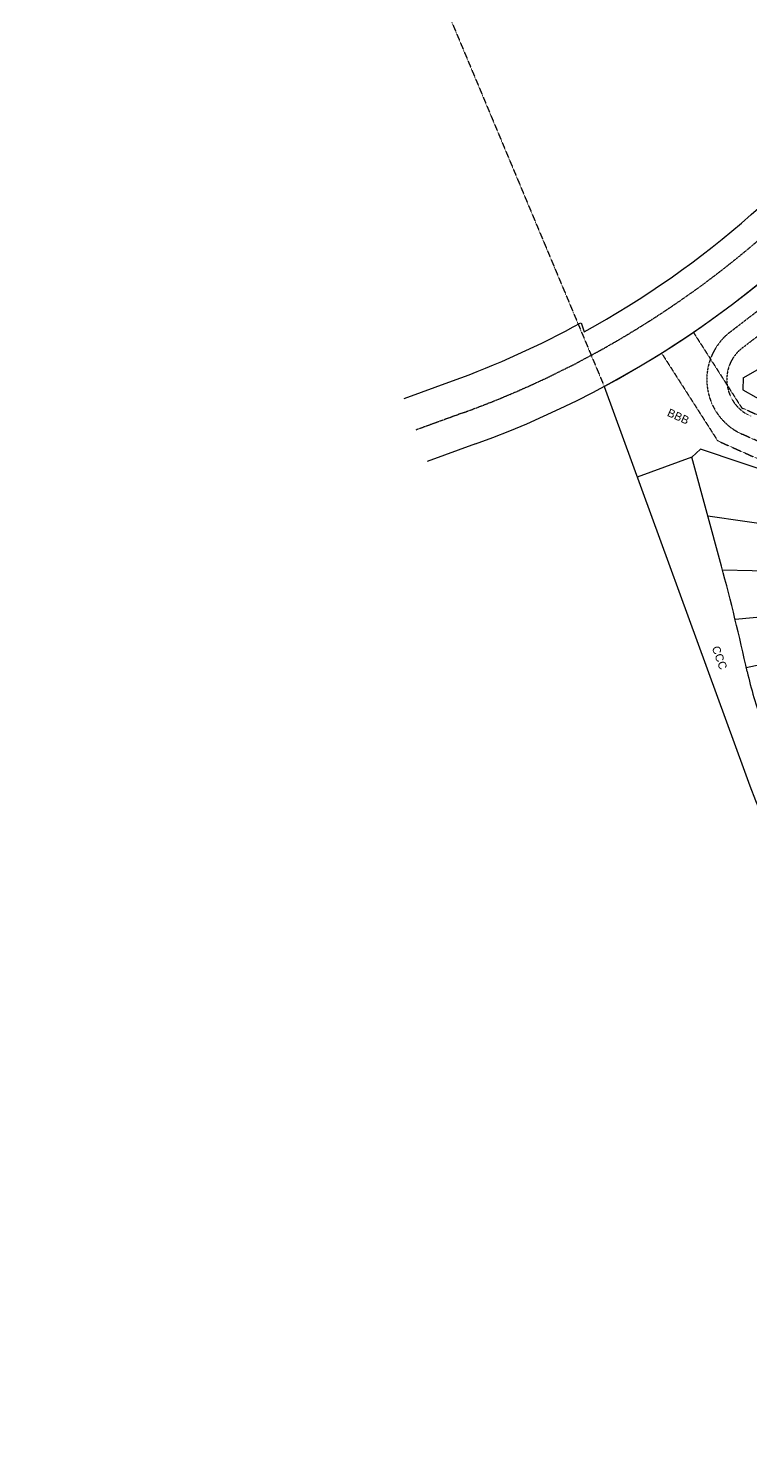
# Model space of a CAD drawing. Extents: x 6117139 to 6123208, y 2195262 to 2203370.
# Drawn here: x 6119389 to 6120111, y 2195795 to 2197216 of the extents above; entities that cross this region are included whole.
import ezdxf
from ezdxf.enums import TextEntityAlignment as Align

# ---------------------------------------------------------------- set-up
doc = ezdxf.new("R2010")
doc.units = 21
doc.header["$MEASUREMENT"] = 0
doc.linetypes.add('CENTER2', pattern=[1.125, 0.75, -0.125, 0.125, -0.125])
doc.linetypes.add('DASHED2', pattern=[0.375, 0.25, -0.125])
for name, color, linetype in [('V-ANNO', 7, 'Continuous'), ('V-LINE-CNTR', 1, 'CENTER2'), ('V-LINE-ESMT', 7, 'DASHED2'), ('V-LINE-LOTS', 3, 'Continuous'), ('V-LINE-PIQ', 2, 'Continuous'), ('V-LINE-RTWY', 1, 'Continuous'), ('V-LINE-TIE', 5, 'DASHED2')]:
    doc.layers.add(name, color=color, linetype=linetype)
doc.styles.add('LOTNUM', font='arial.ttf')

msp = doc.modelspace()

# ---------------------------------------------------------------- linework, layer by layer
at = {"layer": 'V-LINE-CNTR'}
msp.add_line((6119824.6, 2196832.5), (6119776.3, 2196814.9), dxfattribs=at)
msp.add_arc((6119499.6, 2197725.2), 950, 290, 324, dxfattribs=at)
at = {"layer": 'V-LINE-ESMT'}
for p, q in [((6120090.6, 2196913), (6120137, 2196948.7)), ((6120102.8, 2196897.1), (6120149.2, 2196932.8)), ((6120053.7, 2196912.6), (6120101.9, 2196837.2)), ((6120021.9, 2196891.8), (6120078, 2196804.1)), ((6120101.9, 2196837.2), (6120209.5, 2196789.2)), ((6120078, 2196804.1), (6120197.7, 2196750.7)), ((6120204, 2196765.4), (6120102.7, 2196810.6))]:
    msp.add_line(p, q, dxfattribs=at)
for radius in [60, 40]:
    msp.add_arc((6120127.1, 2196865.4), radius, 127.5297, 245.9545, dxfattribs=at)
at = {"layer": 'V-LINE-LOTS'}
for p, q in [((6120103.3, 2196867.2), (6120168, 2196903.7)), ((6120103.3, 2196867.2), (6120103.2, 2196855.2)), ((6120103.2, 2196855.2), (6120161.3, 2196822)), ((6120052, 2196787.7), (6120060.8, 2196795.9)), ((6120201.4, 2196748.4), (6120060.8, 2196795.9)), ((6120052, 2196787.7), (6119997.6, 2196767.9)), ((6120081.7, 2196678.8), (6120052, 2196787.7)), ((6120068, 2196729), (6120197.7, 2196710.3)), ((6120082.7, 2196675.2), (6120194.6, 2196672.5)), ((6120195.9, 2196635.1), (6120095.4, 2196625.6)), ((6120106.6, 2196577.6), (6120201.6, 2196598.1))]:
    msp.add_line(p, q, dxfattribs=at)
for centre, radius, start, end in [((6118060.3, 2196128.4), 2095, 12.2643, 15.2308), ((6120449.5, 2196647.8), 350, 192.2643, 200.9768)]:
    msp.add_arc(centre, radius, start, end, dxfattribs=at)
at = {"layer": 'V-LINE-PIQ'}
msp.add_line((6119964.6, 2196858.5), (6120104.7, 2196473.9), dxfattribs=at)
for centre, radius, start, end in [((6119499.6, 2197725.2), 983.5, 298.2119, 324), ((6121173.5, 2196863.3), 1137.5, 200.017, 249.9367)]:
    msp.add_arc(centre, radius, start, end, dxfattribs=at)
at = {"layer": 'V-LINE-RTWY'}
for p, q in [((6119941.4, 2196922.2), (6119944.7, 2196913.2)), ((6119764.8, 2196846.4), (6119813.1, 2196864)), ((6119836, 2196801), (6119787.7, 2196783.4))]:
    msp.add_line(p, q, dxfattribs=at)
for radius, start, end in [(926, 298.7246, 324), (983.5, 290, 324), (916.5, 290, 298.8156)]:
    msp.add_arc((6119499.6, 2197725.2), radius, start, end, dxfattribs=at)
at = {"layer": 'V-LINE-TIE'}
msp.add_line((6117267.9, 2203305.3), (6119964.6, 2196858.5), dxfattribs=at)

# ---------------------------------------------------------------- texts
at = {"layer": 'V-ANNO', "style": 'LOTNUM'}
for s, rotation, p in [(' BBB', 335.9545, (6120037.2, 2196829.1)), (' CCC', 290.017, (6120079.3, 2196588.8))]:
    msp.add_text(s, height=8, rotation=rotation, dxfattribs=at).set_placement(p, align=Align.MIDDLE)

doc.saveas('drawing.dxf')
